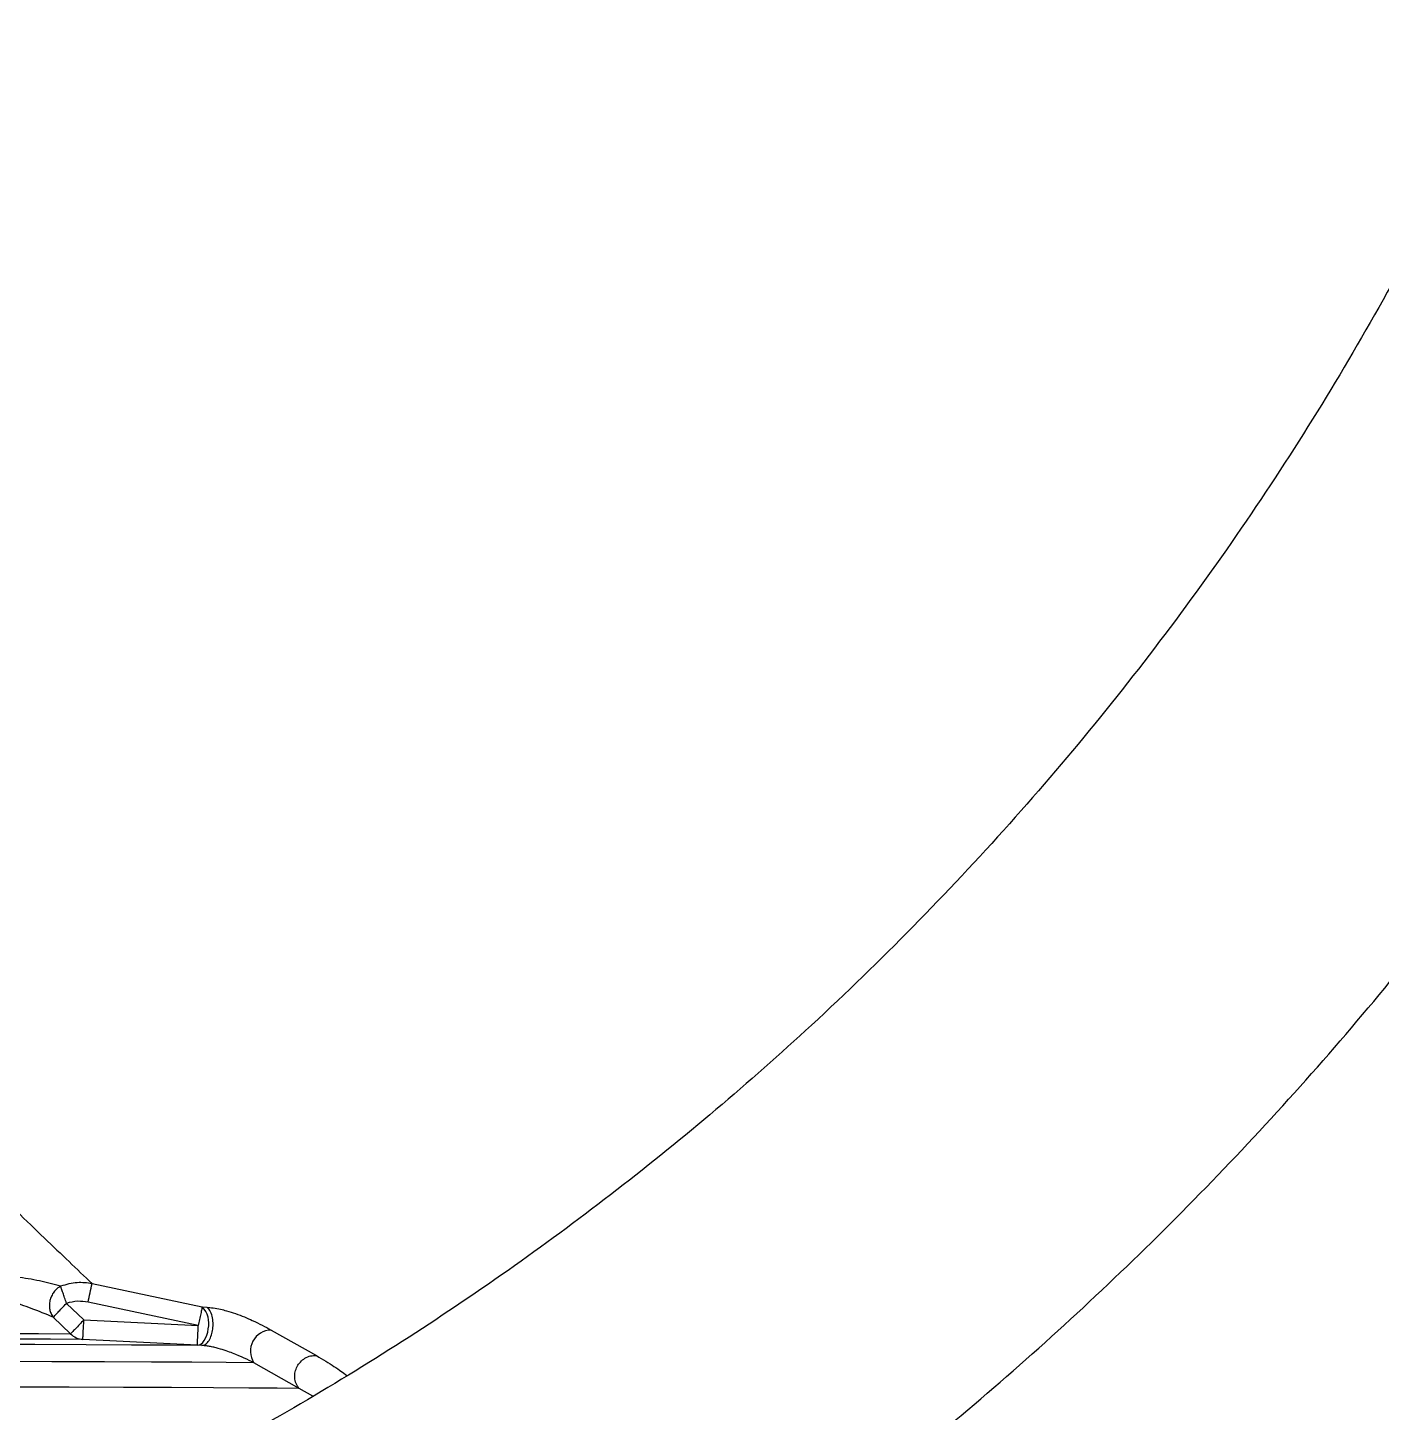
# Model space of a CAD drawing. Header units: millimetres. Extents: x 2085 to 4229, y 754 to 2271.
# Drawn here: x 3133.1 to 3202.2, y 1022.9 to 1093.5 of the extents above; entities that cross this region are included whole.
import ezdxf

# ---------------------------------------------------------------- set-up
doc = ezdxf.new("R2010")
doc.units = ezdxf.units.MM

msp = doc.modelspace()

# ---------------------------------------------------------------- linework, layer by layer
at = {"color": 7, "linetype": 'Continuous', "lineweight": 25}
for p, q in [((3136.392, 1029.444), (3142.014, 1028.253)), ((3135.088, 1028.437), (3135.974, 1027.592)), ((3141.816, 1027.299), (3136.186, 1028.492)), ((3142.014, 1028.253), (3142.245, 1028.239)), ((3135.3, 1026.886), (3134.414, 1027.731)), ((3135.974, 1027.592), (3141.816, 1027.299)), ((3145.536, 1027.076), (3147.849, 1025.769)), ((3141.766, 1026.302), (3135.925, 1026.595)), ((3141.998, 1026.289), (3141.766, 1026.302)), ((3146.965, 1024.092), (3144.658, 1025.409)), ((3147.67, 1023.701), (3146.965, 1024.092))]:
    msp.add_line(p, q, dxfattribs=at)
at = {"color": 7, "linetype": 'Continuous', "lineweight": 25, "flags": 128}
for points in [[(3131.678, 1026.906), (3133.655, 1026.896), (3135.3, 1026.886)], [(3141.766, 1026.302), (3141.859, 1026.315), (3141.951, 1026.359), (3142.039, 1026.433), (3142.119, 1026.535), (3142.19, 1026.661), (3142.249, 1026.807), (3142.295, 1026.969), (3142.325, 1027.141)], [(3141.998, 1026.289), (3140.37, 1026.299), (3138.398, 1026.309), (3136.092, 1026.319), (3133.464, 1026.329), (3130.526, 1026.338)], [(3135.925, 1026.595), (3134.263, 1026.605), (3132.267, 1026.615)], [(3144.658, 1025.409), (3143.243, 1025.42), (3141.494, 1025.43), (3139.42, 1025.44), (3137.028, 1025.45), (3134.332, 1025.459), (3131.343, 1025.468)], [(3146.965, 1024.092), (3145.85, 1024.103), (3144.388, 1024.114), (3142.586, 1024.125), (3140.453, 1024.135), (3137.997, 1024.145), (3135.231, 1024.154), (3132.167, 1024.164)]]:
    msp.add_lwpolyline(points, dxfattribs=at)
at = {"color": 7, "linetype": 'Continuous', "lineweight": 25}
for centre, radius, start, end in [((3071.088, 1152.951), 75, 250.55137, 332.45778), ((2265.891, 1217.298), 890.541, 347.759661, 347.822332), ((3141.16, 1027.415), 1.197, 346.77793, 44.49537), ((3135.979, 1027.527), 0.933, 223.34923, 266.65686), ((3145.548, 1026.005), 1.071, 90.60321, 213.8212)]:
    msp.add_arc(centre, radius, start, end, dxfattribs=at)
for points, knots in [([(3070.654, 982.719), (3073.215, 982.744), (3076.795, 982.779), (3082.064, 983.057), (3086.529, 983.393), (3091.845, 983.958), (3097.414, 984.732), (3103.227, 985.742), (3109.199, 986.998), (3115.275, 988.508), (3121.413, 990.279), (3127.578, 992.313), (3133.741, 994.613), (3139.878, 997.178), (3145.966, 1000.008), (3151.986, 1003.102), (3157.919, 1006.457), (3163.748, 1010.069), (3169.457, 1013.935), (3175.033, 1018.049), (3180.46, 1022.406), (3185.726, 1027), (3190.817, 1031.825), (3195.722, 1036.872), (3200.429, 1042.135), (3204.927, 1047.605), (3209.205, 1053.273), (3213.254, 1059.131), (3217.063, 1065.167), (3220.625, 1071.373), (3223.93, 1077.738), (3226.971, 1084.25), (3229.74, 1090.9), (3232.231, 1097.674), (3234.436, 1104.562), (3236.351, 1111.55), (3237.969, 1118.628), (3239.287, 1125.782), (3240.3, 1132.999), (3241.004, 1140.266), (3241.397, 1147.57), (3241.476, 1154.898), (3241.239, 1162.236), (3240.685, 1169.571), (3239.813, 1176.888), (3238.623, 1184.175), (3237.114, 1191.418), (3235.289, 1198.603), (3233.149, 1205.715), (3230.695, 1212.743), (3227.93, 1219.672), (3224.858, 1226.488), (3221.48, 1233.179), (3217.803, 1239.73), (3213.829, 1246.13), (3209.564, 1252.366), (3205.013, 1258.424), (3200.181, 1264.292), (3195.074, 1269.959), (3189.697, 1275.411), (3184.251, 1280.459), (3178.777, 1285.111), (3173.319, 1289.38), (3167.694, 1293.423), (3161.913, 1297.231), (3155.985, 1300.799), (3149.923, 1304.121), (3143.737, 1307.192), (3137.44, 1310.005), (3131.047, 1312.557), (3124.572, 1314.843), (3118.034, 1316.859), (3111.459, 1318.602), (3104.886, 1320.067), (3098.392, 1321.248), (3092.103, 1322.145), (3086.579, 1322.729), (3081.696, 1323.096), (3076.872, 1323.336), (3070.898, 1323.453), (3065.381, 1323.343), (3060.112, 1323.071), (3055.647, 1322.734), (3050.331, 1322.169), (3044.762, 1321.395), (3038.949, 1320.385), (3032.978, 1319.129), (3026.901, 1317.619), (3020.764, 1315.848), (3014.598, 1313.814), (3008.435, 1311.514), (3002.298, 1308.949), (2996.21, 1306.119), (2990.19, 1303.025), (2984.258, 1299.67), (2978.428, 1296.058), (2972.719, 1292.192), (2967.143, 1288.078), (2961.716, 1283.721), (2956.45, 1279.127), (2951.359, 1274.302), (2946.454, 1269.255), (2941.747, 1263.992), (2937.249, 1258.522), (2932.971, 1252.854), (2928.922, 1246.996), (2925.113, 1240.96), (2921.551, 1234.754), (2918.246, 1228.389), (2915.203, 1221.877), (2912.442, 1215.226), (2910.104, 1208.944), (2908.826, 1204.838), (2908.263, 1203.03)], [0, 0, 0, 0, 0.010207, 0.014274, 0.021037, 0.028056, 0.035587, 0.043451, 0.051578, 0.059911, 0.06841, 0.077044, 0.085791, 0.094634, 0.103558, 0.112554, 0.121612, 0.130726, 0.13989, 0.149098, 0.158347, 0.167633, 0.176954, 0.186306, 0.195688, 0.205098, 0.214535, 0.223996, 0.233481, 0.242989, 0.252518, 0.262068, 0.271639, 0.281229, 0.290838, 0.300466, 0.310113, 0.319778, 0.329461, 0.339162, 0.348881, 0.358618, 0.368373, 0.378146, 0.387938, 0.397748, 0.407578, 0.417427, 0.427296, 0.437185, 0.447097, 0.457031, 0.466988, 0.47697, 0.486979, 0.497016, 0.507082, 0.517181, 0.527315, 0.537488, 0.547704, 0.556915, 0.566123, 0.575327, 0.584526, 0.593719, 0.602905, 0.612082, 0.621247, 0.630396, 0.639524, 0.64862, 0.657668, 0.666638, 0.675463, 0.683979, 0.691963, 0.697606, 0.703501, 0.71122, 0.721427, 0.725494, 0.732257, 0.739276, 0.746807, 0.754671, 0.762798, 0.771131, 0.77963, 0.788264, 0.797011, 0.805853, 0.814778, 0.823774, 0.832832, 0.841946, 0.85111, 0.860318, 0.869567, 0.878853, 0.888174, 0.897526, 0.906908, 0.916318, 0.925755, 0.935216, 0.944701, 0.954208, 0.963738, 0.973288, 0.982858, 0.992449, 1, 1, 1, 1]), ([(3136.596, 1111.866), (3135.606, 1110.405), (3133.606, 1107.456), (3130.216, 1103.315), (3125.961, 1098.77), (3120.714, 1094.086), (3114.434, 1089.54), (3107.798, 1085.684), (3100.858, 1082.54), (3093.662, 1080.041), (3088.692, 1078.981), (3086.203, 1078.45)], [0, 0, 0, 0, 0.081068, 0.163764, 0.248401, 0.373155, 0.49798, 0.622694, 0.748359, 0.873986, 1, 1, 1, 1]), ([(3215.385, 1110.991), (3215.084, 1109.929), (3214.148, 1106.624), (3212.241, 1101.173), (3209.682, 1094.646), (3206.798, 1088.234), (3203.612, 1081.946), (3200.124, 1075.797), (3196.34, 1069.801), (3192.263, 1063.972), (3187.9, 1058.323), (3183.256, 1052.868), (3178.337, 1047.619), (3173.328, 1042.762), (3168.273, 1038.29), (3163.215, 1034.192), (3157.987, 1030.318), (3152.599, 1026.676), (3147.063, 1023.273), (3141.39, 1020.115), (3135.594, 1017.208), (3129.686, 1014.558), (3123.682, 1012.169), (3117.6, 1010.046), (3111.46, 1008.193), (3105.293, 1006.615), (3099.149, 1005.317), (3093.14, 1004.304), (3087.573, 1003.593), (3082.727, 1003.148), (3078.258, 1002.87), (3074.353, 1002.732), (3071.754, 1002.723), (3070.705, 1002.719)], [0, 0, 0, 0, 0.017078, 0.053144, 0.089298, 0.125545, 0.161888, 0.198335, 0.23489, 0.271563, 0.308361, 0.345297, 0.382382, 0.419634, 0.453214, 0.486783, 0.520336, 0.55387, 0.58738, 0.62086, 0.654303, 0.687696, 0.721023, 0.754256, 0.787351, 0.820228, 0.85273, 0.884498, 0.914491, 0.939551, 0.959781, 0.98378, 1, 1, 1, 1]), ([(3086.203, 1078.45), (3087.71, 1076.924), (3091.105, 1073.486), (3096.072, 1068.542), (3101.184, 1063.496), (3105.975, 1058.799), (3110.688, 1054.205), (3114.861, 1050.156), (3118.502, 1046.633), (3121.702, 1043.546), (3124.697, 1040.662), (3127.867, 1037.615), (3131.021, 1034.588), (3134.065, 1031.671), (3135.619, 1030.185), (3136.392, 1029.444)], [0, 0, 0, 0, 0.0757261, 0.1705564, 0.2505295, 0.3365418, 0.4190948, 0.5009329, 0.5653066, 0.6262108, 0.6902275, 0.7512636, 0.8351247, 0.9178678, 1, 1, 1, 1]), ([(3134.789, 1029.314), (3134.43, 1029.409), (3133.691, 1029.605), (3132.627, 1029.77), (3131.746, 1029.863), (3131, 1029.862), (3130.41, 1029.81), (3130.069, 1029.701), (3129.93, 1029.657)], [0, 0, 0, 0, 0.211483, 0.435358, 0.617749, 0.741818, 0.895297, 1, 1, 1, 1]), ([(3134.414, 1027.731), (3134.039, 1027.885), (3133.328, 1028.177), (3132.201, 1028.557), (3131.131, 1028.864), (3130.48, 1028.924), (3130.195, 1028.951)], [0, 0, 0, 0, 0.264862, 0.502211, 0.782541, 1, 1, 1, 1]), ([(3136.392, 1029.444), (3136.141, 1029.476), (3135.599, 1029.544), (3135.071, 1029.394), (3134.789, 1029.314)], [0, 0, 0, 0, 0.464684, 1, 1, 1, 1]), ([(3135.088, 1028.437), (3135.055, 1028.532), (3134.992, 1028.716), (3134.906, 1028.971), (3134.833, 1029.184), (3134.803, 1029.271), (3134.789, 1029.314)], [0, 0, 0, 0, 0.255681, 0.494023, 0.75113, 1, 1, 1, 1]), ([(3134.414, 1027.731), (3134.438, 1027.756), (3134.486, 1027.806), (3134.644, 1027.971), (3134.85, 1028.187), (3135.006, 1028.351), (3135.088, 1028.437)], [0, 0, 0, 0, 0.243398, 0.499901, 0.738139, 1, 1, 1, 1]), ([(3136.186, 1028.492), (3136.013, 1028.519), (3135.643, 1028.577), (3135.28, 1028.485), (3135.088, 1028.437)], [0, 0, 0, 0, 0.469803, 1, 1, 1, 1]), ([(3142.014, 1028.253), (3142.007, 1028.219), (3141.992, 1028.148), (3141.944, 1027.916), (3141.883, 1027.622), (3141.838, 1027.403), (3141.816, 1027.299)], [0, 0, 0, 0, 0.2428701, 0.5000028, 0.7602532, 1, 1, 1, 1]), ([(3141.998, 1026.289), (3142.064, 1026.3), (3142.195, 1026.324), (3142.37, 1026.528), (3142.495, 1026.808), (3142.562, 1027.124), (3142.577, 1027.458), (3142.531, 1027.792), (3142.418, 1028.087), (3142.303, 1028.189), (3142.245, 1028.239)], [0, 0, 0, 0, 0.1314, 0.263981, 0.388888, 0.49996, 0.611082, 0.736027, 0.868618, 1, 1, 1, 1]), ([(3142.245, 1028.239), (3142.354, 1028.23), (3142.578, 1028.21), (3142.932, 1028.142), (3143.319, 1028.043), (3143.911, 1027.855), (3144.732, 1027.51), (3145.238, 1027.237), (3145.536, 1027.076)], [0, 0, 0, 0, 0.081068, 0.166062, 0.236605, 0.353639, 0.618131, 1, 1, 1, 1]), ([(3135.974, 1027.592), (3135.899, 1027.512), (3135.743, 1027.349), (3135.534, 1027.13), (3135.371, 1026.96), (3135.323, 1026.91), (3135.3, 1026.886)], [0, 0, 0, 0, 0.242676, 0.5, 0.757324, 1, 1, 1, 1]), ([(3135.925, 1026.595), (3135.925, 1026.61), (3135.926, 1026.633), (3135.933, 1026.758), (3135.941, 1026.926), (3135.955, 1027.205), (3135.968, 1027.464), (3135.974, 1027.592)], [0, 0, 0, 0, 0.2399429, 0.3689253, 0.5005939, 0.7534844, 1, 1, 1, 1]), ([(3141.766, 1026.302), (3141.767, 1026.317), (3141.768, 1026.339), (3141.774, 1026.465), (3141.781, 1026.595), (3141.789, 1026.755), (3141.801, 1026.986), (3141.81, 1027.174), (3141.816, 1027.299)], [0, 0, 0, 0, 0.239658, 0.368491, 0.500002, 0.637938, 0.760342, 1, 1, 1, 1]), ([(3144.658, 1025.409), (3144.334, 1025.565), (3143.854, 1025.794), (3143.06, 1026.076), (3142.617, 1026.192), (3142.392, 1026.24), (3142.177, 1026.274), (3142.058, 1026.284), (3141.998, 1026.289)], [0, 0, 0, 0, 0.523638, 0.772851, 0.838297, 0.895125, 0.94736, 1, 1, 1, 1]), ([(3146.965, 1024.092), (3146.906, 1024.173), (3146.788, 1024.334), (3146.725, 1024.64), (3146.75, 1024.942), (3146.853, 1025.217), (3147.022, 1025.459), (3147.258, 1025.652), (3147.548, 1025.775), (3147.749, 1025.771), (3147.849, 1025.769)], [0, 0, 0, 0, 0.130906, 0.261993, 0.386645, 0.5, 0.613355, 0.738007, 0.869094, 1, 1, 1, 1]), ([(3147.849, 1025.769), (3148.17, 1025.576), (3148.847, 1025.167), (3149.205, 1024.901), (3149.393, 1024.761)], [0, 0, 0, 0, 0.473046, 1, 1, 1, 1])]:
    msp.add_open_spline(points, degree=3, knots=knots, dxfattribs=at)
for points in [[(3134.789, 1029.314), (3134.725, 1029.274), (3134.597, 1029.194), (3134.439, 1029.018), (3134.313, 1028.813), (3134.267, 1028.66), (3134.244, 1028.584)], [(3134.244, 1028.584), (3134.23, 1028.506), (3134.203, 1028.35), (3134.226, 1028.119), (3134.292, 1027.905), (3134.374, 1027.789), (3134.414, 1027.731)]]:
    msp.add_open_spline(points, degree=3, dxfattribs=at)

doc.saveas('drawing.dxf')
